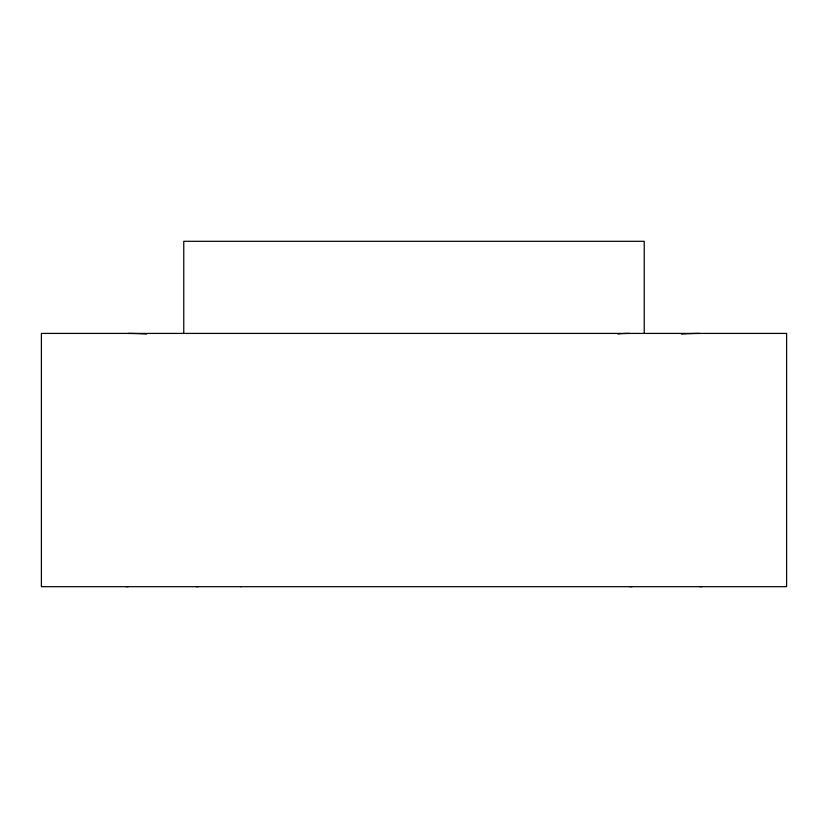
<?xml version="1.0" encoding="UTF-8"?>
<svg xmlns="http://www.w3.org/2000/svg" width="828" height="828" viewBox="0 0 828 828"><rect width="100%" height="100%" fill="white"/><g stroke="black" fill="none" stroke-linecap="round" stroke-linejoin="round"><path stroke-width="1.24" d="M240.658 586.69L241.31 586.69M644.236 333.415L644.236 241.31L183.764 241.31L183.764 333.415M198.327 586.659A50.073 4.968 5.7 0 1 196.039 586.648M681.413 334.088A50.073 4.968 -5.7 0 1 699.795 333.425M701.937 586.648A50.073 4.968 5.7 0 1 699.795 586.659M617.998 334.088A50.073 4.968 5.7 0 1 629.673 333.425M631.971 586.648A50.073 4.968 -5.7 0 1 629.673 586.659M128.216 333.425A50.073 4.968 5.7 0 1 146.587 334.088M128.216 586.659A50.073 4.968 -5.7 0 1 126.073 586.648M786.6 333.415L41.4 333.415L41.4 586.69L786.6 586.69L786.6 333.415"/></g></svg>
